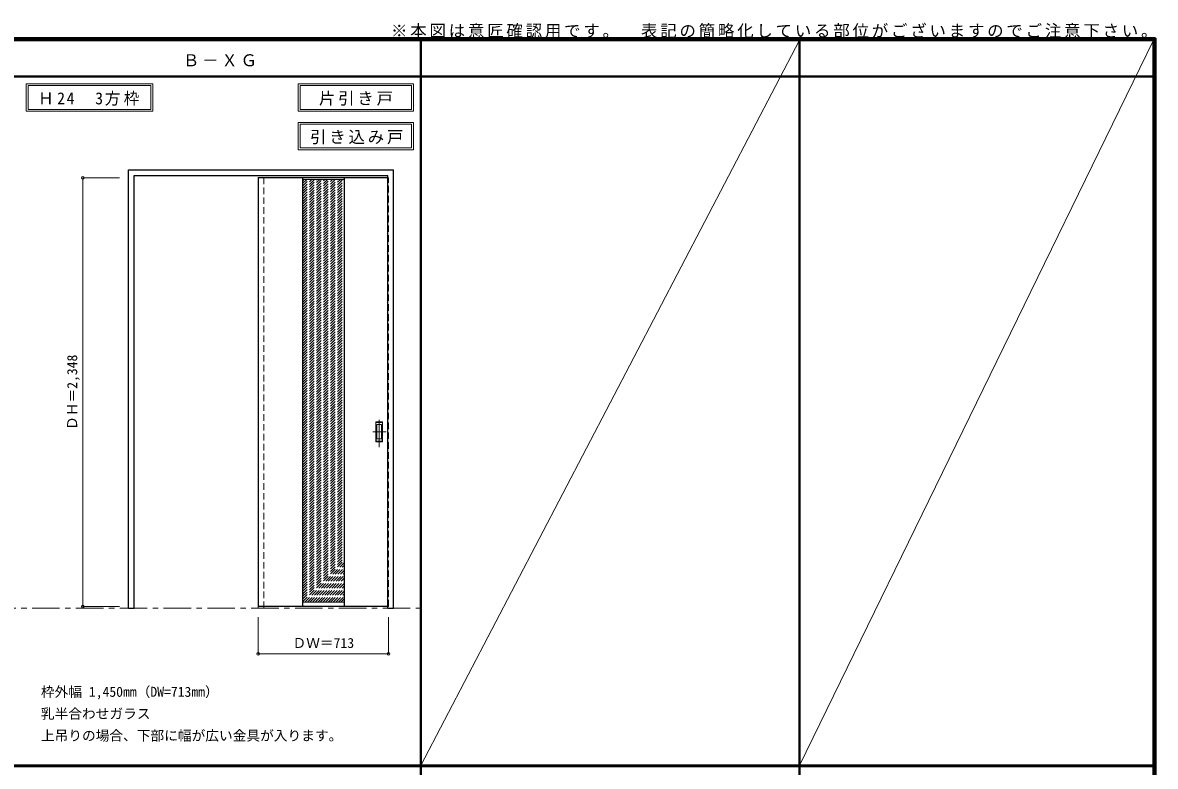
# Model space of a CAD drawing. Units: millimetres, scale not verified. Extents: x -6000 to 5700, y -4307 to 4260.
# Drawn here: x -502 to 5700, y 186 to 4260 of the extents above; entities that cross this region are included whole.
import ezdxf
from ezdxf.enums import TextEntityAlignment as Align

# ---------------------------------------------------------------- set-up
doc = ezdxf.new("R2010")
doc.units = ezdxf.units.MM
doc.header["$LTSCALE"] = 30
doc.header["$PDMODE"] = 32
doc.header["$PDSIZE"] = 15
doc.linetypes.add('CHAIN1', pattern=[8, 5, -1, 1, -1])
doc.linetypes.add('DASHED1', pattern=[1.8, 1.2, -0.6])
for name, color, linetype, lineweight in [('0-1_通り芯', 7, 'CHAIN1', 18), ('0-2_扉', 4, 'DASHED1', 9), ('0-3_仕上げ', 7, 'Continuous', 18), ('0-4_枠', 3, 'Continuous', 25), ('0-6_引手', 7, 'Continuous', 18), ('0-A_文字', 7, 'Continuous', 18), ('0-B_寸法', 7, 'Continuous', 9), ('0-C_ハッチ', 4, 'DASHED1', 9), ('F-1_枠', 6, 'Continuous', 40), ('F-A_文字', 7, 'Continuous', 18)]:
    doc.layers.add(name, color=color, linetype=linetype, lineweight=lineweight)
doc.styles.add('ＭＳ ゴシック', font='')
doc.styles.get('ＭＳ ゴシック').set_extended_font_data('MS Gothic')

msp = doc.modelspace()

# ---------------------------------------------------------------- linework, layer by layer
at = {"layer": '0-1_通り芯'}
msp.add_line((-5490, 1053), (1678, 1053), dxfattribs=at)
at = {"layer": '0-2_扉', "color": 3, "linetype": 'Continuous', "lineweight": 25}
for p, q in [((1498, 3409.5), (788, 3409.5)), ((788, 3409.5), (788, 1061.5)), ((1498, 1061.5), (788, 1061.5))]:
    msp.add_line(p, q, dxfattribs=at)
at = {"layer": '0-2_扉'}
for p, q in [((788, 3409.5), (788, 3405.5)), ((1498, 3409.5), (1501, 3409.5))]:
    msp.add_line(p, q, dxfattribs=at)
msp.add_lwpolyline([(1498, 1061.5), (1501, 1061.5), (1501, 3409.5)], dxfattribs=at)
at = {"layer": '0-3_仕上げ', "color": 3, "lineweight": 25}
for p, q in [((1030.5, 3409.72), (1030.5, 1061.5)), ((1258.5, 3409.72), (1258.5, 1061.5))]:
    msp.add_line(p, q, dxfattribs=at)
at = {"layer": '0-3_仕上げ'}
for p, q in [((1030.5, 3401.72), (1258.5, 3401.72)), ((1258.5, 1085.61), (1030.5, 1085.61))]:
    msp.add_line(p, q, dxfattribs=at)
at = {"layer": '0-4_枠'}
for p, q in [((78, 3453), (1528, 3453)), ((78, 1053), (78, 3453)), ((108, 3423), (1498, 3423)), ((1498, 1053), (1498, 3423)), ((1528, 1053), (1528, 3453)), ((1498, 1053), (1528, 1053))]:
    msp.add_line(p, q, dxfattribs=at)
at = {"layer": '0-4_枠', "color": 4, "linetype": 'DASHED1', "lineweight": 9}
for p, q in [((788, 1053), (788, 3423)), ((818, 1053), (818, 3423)), ((788, 1053), (818, 1053))]:
    msp.add_line(p, q, dxfattribs=at)
at = {"layer": '0-4_枠'}
msp.add_lwpolyline([(78, 1053), (108, 1053), (108, 3423)], dxfattribs=at)
at = {"layer": '0-6_引手'}
for p, q in [((1469, 2074), (1431, 2074)), ((1431, 1964), (1431, 2074)), ((1462.5, 2058), (1437.5, 2058)), ((1437.5, 1980), (1437.5, 2058)), ((1462.5, 1980), (1462.5, 2058)), ((1469, 1964), (1469, 2074)), ((1469, 1964), (1431, 1964)), ((1462.5, 1980), (1437.5, 1980))]:
    msp.add_line(p, q, dxfattribs=at)
at = {"layer": '0-6_引手', "linetype": 'DASHED1'}
for p, q in [((1434, 1968), (1434, 2070)), ((1466, 1968), (1434, 1968))]:
    msp.add_line(p, q, dxfattribs=at)
at = {"layer": '0-6_引手', "linetype": 'CHAIN1'}
for p, q in [((1450, 1933.77), (1450, 2104.62)), ((1488.07, 2019), (1415.56, 2019))]:
    msp.add_line(p, q, dxfattribs=at)
at = {"layer": '0-6_引手', "linetype": 'DASHED1'}
msp.add_lwpolyline([(1466, 1968), (1466, 2070), (1434, 2070)], dxfattribs=at)
at = {"layer": '0-A_文字'}
for p, q in [((-482, 3925), (-482, 3775)), ((-472, 3915), (-472, 3785)), ((-472, 3915), (200.62, 3915)), ((200.62, 3915), (200.62, 3785)), ((1006.97, 3925), (1006.97, 3775)), ((1016.97, 3915), (1016.97, 3785)), ((1016.97, 3915), (1628, 3915)), ((1628, 3915), (1628, 3785)), ((-472, 3785), (200.62, 3785)), ((1016.97, 3785), (1628, 3785)), ((-482, 3775), (210.62, 3775)), ((1006.97, 3775), (1638, 3775)), ((1006.97, 3713.53), (1006.97, 3563.53)), ((1016.97, 3703.53), (1016.97, 3573.53)), ((1016.97, 3703.53), (1628, 3703.53)), ((1628, 3703.53), (1628, 3573.53)), ((1006.97, 3563.53), (1638, 3563.53)), ((1016.97, 3573.53), (1628, 3573.53))]:
    msp.add_line(p, q, dxfattribs=at)
for points in [[(-482, 3925), (210.62, 3925), (210.62, 3775)], [(1006.97, 3925), (1638, 3925), (1638, 3775)], [(1006.97, 3713.53), (1638, 3713.53), (1638, 3563.53)]]:
    msp.add_lwpolyline(points, dxfattribs=at)
at = {"layer": '0-B_寸法', "color": 4}
for p, q in [((-172, 3409.5), (28, 3409.5)), ((-172, 3409.5), (-172, 1061.5)), ((-172, 1061.5), (28, 1061.5)), ((1501, 803), (1501, 1003))]:
    msp.add_line(p, q, dxfattribs=at)
msp.add_lwpolyline([(1501, 803), (788, 803), (788, 1003)], dxfattribs=at)
at = {"layer": '0-B_寸法'}
for p in [(-172, 3409.5), (-172, 1061.5), (788, 803), (1501, 803)]:
    msp.add_point(p, dxfattribs=at)
at = {"layer": '0-C_ハッチ'}
for p, q in [((1030.5, 3392.5), (1039.71, 3401.72)), ((1030.5, 3180.37), (1251.85, 3401.72)), ((1030.5, 3307.65), (1124.57, 3401.72)), ((1030.5, 3194.51), (1237.7, 3401.72)), ((1030.5, 3208.66), (1223.56, 3401.72)), ((1030.5, 3222.8), (1209.42, 3401.72)), ((1030.5, 3236.94), (1195.28, 3401.72)), ((1030.5, 3251.08), (1181.14, 3401.72)), ((1030.5, 3265.22), (1166.99, 3401.72)), ((1030.5, 3279.37), (1152.85, 3401.72)), ((1030.5, 3293.51), (1138.71, 3401.72)), ((1030.5, 3321.79), (1110.43, 3401.72)), ((1030.5, 3335.93), (1096.28, 3401.72)), ((1030.5, 3350.08), (1082.14, 3401.72)), ((1030.5, 3364.22), (1068, 3401.72)), ((1030.5, 3378.36), (1053.86, 3401.72)), ((1030.5, 3166.23), (1258.5, 3394.23)), ((1030.5, 3152.09), (1258.5, 3380.09)), ((1030.5, 3137.94), (1258.5, 3365.94)), ((1030.5, 3123.8), (1258.5, 3351.8)), ((1030.5, 3109.66), (1258.5, 3337.66)), ((1030.5, 3095.52), (1258.5, 3323.52)), ((1030.5, 3081.38), (1258.5, 3309.38)), ((1030.5, 3067.23), (1258.5, 3295.23)), ((1030.5, 3053.09), (1258.5, 3281.09)), ((1030.5, 3038.95), (1258.5, 3266.95)), ((1030.5, 3024.81), (1258.5, 3252.81)), ((1030.5, 3010.67), (1258.5, 3238.67)), ((1030.5, 2996.52), (1258.5, 3224.52)), ((1030.5, 2982.38), (1258.5, 3210.38)), ((1030.5, 2968.24), (1258.5, 3196.24)), ((1030.5, 2954.1), (1258.5, 3182.1)), ((1030.5, 2939.96), (1258.5, 3167.96)), ((1030.5, 2925.81), (1258.5, 3153.81)), ((1030.5, 2911.67), (1258.5, 3139.67)), ((1030.5, 2897.53), (1258.5, 3125.53)), ((1030.5, 2883.39), (1258.5, 3111.39)), ((1030.5, 2869.24), (1258.5, 3097.24)), ((1030.5, 2855.1), (1258.5, 3083.1)), ((1030.5, 2840.96), (1258.5, 3068.96)), ((1030.5, 2826.82), (1258.5, 3054.82)), ((1030.5, 2812.68), (1258.5, 3040.68)), ((1030.5, 2798.53), (1258.5, 3026.53)), ((1030.5, 2784.39), (1258.5, 3012.39)), ((1030.5, 2770.25), (1258.5, 2998.25)), ((1030.5, 2756.11), (1258.5, 2984.11)), ((1030.5, 2741.97), (1258.5, 2969.97)), ((1030.5, 2727.82), (1258.5, 2955.82)), ((1030.5, 2713.68), (1258.5, 2941.68)), ((1030.5, 2699.54), (1258.5, 2927.54)), ((1030.5, 2685.4), (1258.5, 2913.4)), ((1030.5, 2671.25), (1258.5, 2899.25)), ((1030.5, 2657.11), (1258.5, 2885.11)), ((1030.5, 2642.97), (1258.5, 2870.97)), ((1030.5, 2628.83), (1258.5, 2856.83)), ((1030.5, 2614.69), (1258.5, 2842.69)), ((1030.5, 2600.54), (1258.5, 2828.54)), ((1030.5, 2586.4), (1258.5, 2814.4)), ((1030.5, 2572.26), (1258.5, 2800.26)), ((1030.5, 2558.12), (1258.5, 2786.12)), ((1030.5, 2543.98), (1258.5, 2771.98)), ((1030.5, 2529.83), (1258.5, 2757.83)), ((1030.5, 2515.69), (1258.5, 2743.69)), ((1030.5, 2501.55), (1258.5, 2729.55)), ((1030.5, 2487.41), (1258.5, 2715.41)), ((1030.5, 2473.26), (1258.5, 2701.26)), ((1030.5, 2459.12), (1258.5, 2687.12)), ((1030.5, 2444.98), (1258.5, 2672.98)), ((1030.5, 2430.84), (1258.5, 2658.84)), ((1030.5, 2416.7), (1258.5, 2644.7)), ((1030.5, 2402.55), (1258.5, 2630.55)), ((1030.5, 2388.41), (1258.5, 2616.41)), ((1030.5, 2374.27), (1258.5, 2602.27)), ((1030.5, 2360.13), (1258.5, 2588.13)), ((1030.5, 2345.99), (1258.5, 2573.99)), ((1030.5, 2331.84), (1258.5, 2559.84)), ((1030.5, 2317.7), (1258.5, 2545.7)), ((1030.5, 2303.56), (1258.5, 2531.56)), ((1030.5, 2289.42), (1258.5, 2517.42)), ((1030.5, 2275.27), (1258.5, 2503.27)), ((1030.5, 2261.13), (1258.5, 2489.13)), ((1030.5, 2246.99), (1258.5, 2474.99)), ((1030.5, 2232.85), (1258.5, 2460.85)), ((1030.5, 2218.71), (1258.5, 2446.71)), ((1030.5, 2204.56), (1258.5, 2432.56)), ((1030.5, 2190.42), (1258.5, 2418.42)), ((1030.5, 2176.28), (1258.5, 2404.28)), ((1030.5, 2162.14), (1258.5, 2390.14)), ((1030.5, 2148), (1258.5, 2376)), ((1030.5, 2133.85), (1258.5, 2361.85)), ((1030.5, 2119.71), (1258.5, 2347.71)), ((1030.5, 2105.57), (1258.5, 2333.57)), ((1030.5, 2091.43), (1258.5, 2319.43)), ((1030.5, 2077.28), (1258.5, 2305.28)), ((1030.5, 2063.14), (1258.5, 2291.14)), ((1030.5, 2049), (1258.5, 2277)), ((1030.5, 2034.86), (1258.5, 2262.86)), ((1030.5, 2020.72), (1258.5, 2248.72)), ((1030.5, 2006.57), (1258.5, 2234.57)), ((1030.5, 1992.43), (1258.5, 2220.43)), ((1030.5, 1978.29), (1258.5, 2206.29)), ((1030.5, 1964.15), (1258.5, 2192.15)), ((1030.5, 1950.01), (1258.5, 2178.01)), ((1030.5, 1935.86), (1258.5, 2163.86)), ((1030.5, 1921.72), (1258.5, 2149.72)), ((1030.5, 1907.58), (1258.5, 2135.58)), ((1030.5, 1893.44), (1258.5, 2121.44)), ((1030.5, 1879.29), (1258.5, 2107.29)), ((1030.5, 1865.15), (1258.5, 2093.15)), ((1030.5, 1851.01), (1258.5, 2079.01)), ((1030.5, 1836.87), (1258.5, 2064.87)), ((1030.5, 1822.73), (1258.5, 2050.73)), ((1030.5, 1808.58), (1258.5, 2036.58)), ((1030.5, 1794.44), (1258.5, 2022.44)), ((1030.5, 1780.3), (1258.5, 2008.3)), ((1030.5, 1766.16), (1258.5, 1994.16)), ((1030.5, 1752.02), (1258.5, 1980.02)), ((1030.5, 1737.87), (1258.5, 1965.87)), ((1030.5, 1723.73), (1258.5, 1951.73)), ((1030.5, 1709.59), (1258.5, 1937.59)), ((1030.5, 1695.45), (1258.5, 1923.45)), ((1030.5, 1681.31), (1258.5, 1909.31)), ((1030.5, 1667.16), (1258.5, 1895.16)), ((1030.5, 1653.02), (1258.5, 1881.02)), ((1030.5, 1638.88), (1258.5, 1866.88)), ((1030.5, 1624.74), (1258.5, 1852.74)), ((1030.5, 1610.59), (1258.5, 1838.59)), ((1030.5, 1596.45), (1258.5, 1824.45)), ((1030.5, 1582.31), (1258.5, 1810.31)), ((1030.5, 1568.17), (1258.5, 1796.17)), ((1030.5, 1554.03), (1258.5, 1782.03)), ((1030.5, 1539.88), (1258.5, 1767.88)), ((1030.5, 1525.74), (1258.5, 1753.74)), ((1030.5, 1511.6), (1258.5, 1739.6)), ((1030.5, 1497.46), (1258.5, 1725.46)), ((1030.5, 1483.32), (1258.5, 1711.32)), ((1030.5, 1469.17), (1258.5, 1697.17)), ((1030.5, 1455.03), (1258.5, 1683.03)), ((1030.5, 1440.89), (1258.5, 1668.89)), ((1030.5, 1426.75), (1258.5, 1654.75)), ((1030.5, 1412.6), (1258.5, 1640.6)), ((1030.5, 1398.46), (1258.5, 1626.46)), ((1030.5, 1384.32), (1258.5, 1612.32)), ((1030.5, 1370.18), (1258.5, 1598.18)), ((1030.5, 1356.04), (1258.5, 1584.04)), ((1030.5, 1341.89), (1258.5, 1569.89)), ((1030.5, 1327.75), (1258.5, 1555.75)), ((1030.5, 1313.61), (1258.5, 1541.61)), ((1030.5, 1299.47), (1258.5, 1527.47)), ((1030.5, 1285.33), (1258.5, 1513.33)), ((1030.5, 1271.18), (1258.5, 1499.18)), ((1030.5, 1257.04), (1258.5, 1485.04)), ((1030.5, 1242.9), (1258.5, 1470.9)), ((1030.5, 1228.76), (1258.5, 1456.76)), ((1030.5, 1214.61), (1258.5, 1442.61)), ((1030.5, 1200.47), (1258.5, 1428.47)), ((1030.5, 1186.33), (1258.5, 1414.33)), ((1030.5, 1172.19), (1258.5, 1400.19)), ((1030.5, 1158.05), (1258.5, 1386.05)), ((1030.5, 1143.9), (1258.5, 1371.9)), ((1030.5, 1129.76), (1258.5, 1357.76)), ((1030.5, 1115.62), (1258.5, 1343.62)), ((1030.5, 1101.48), (1258.5, 1329.48)), ((1030.5, 1087.34), (1258.5, 1315.34)), ((1042.92, 1085.61), (1258.5, 1301.19)), ((1057.06, 1085.61), (1258.5, 1287.05)), ((1071.2, 1085.61), (1258.5, 1272.91)), ((1085.34, 1085.61), (1258.5, 1258.77)), ((1099.48, 1085.61), (1258.5, 1244.62)), ((1113.63, 1085.61), (1258.5, 1230.48)), ((1127.77, 1085.61), (1258.5, 1216.34)), ((1141.91, 1085.61), (1258.5, 1202.2)), ((1156.05, 1085.61), (1258.5, 1188.06)), ((1170.2, 1085.61), (1258.5, 1173.91)), ((1184.34, 1085.61), (1258.5, 1159.77)), ((1198.48, 1085.61), (1258.5, 1145.63)), ((1212.62, 1085.61), (1258.5, 1131.49)), ((1226.76, 1085.61), (1258.5, 1117.35)), ((1240.91, 1085.61), (1258.5, 1103.2)), ((1255.05, 1085.61), (1258.5, 1089.06))]:
    msp.add_line(p, q, dxfattribs=at)
at = {"layer": 'F-1_枠'}
for p, q in [((-6000, 4175), (5700, 4175)), ((-6000, 4170), (5700, 4170)), ((-6000, 4165), (5700, 4165)), ((1678, -3790), (1678, 4175)), ((3752, -3790), (3752, 4175)), ((5690, 4175), (5690, -4205)), ((5695, 4175), (5695, -4205)), ((5700, 4175), (5700, -4205)), ((-6000, 3965), (5700, 3965)), ((-6000, 190.5), (5700, 190.5)), ((-6000, 187.5), (5700, 187.5))]:
    msp.add_line(p, q, dxfattribs=at)
at = {"layer": 'F-A_文字'}
for p, q in [((1678, 190.5), (3752, 4165)), ((3752, 190.5), (5690, 4165))]:
    msp.add_line(p, q, dxfattribs=at)

# ---------------------------------------------------------------- texts
at = {"layer": '0-A_文字', "style": 'ＭＳ ゴシック'}
for s, p in [('枠外幅 1,450mm（DW=713mm）', (-402, 550.5)), ('乳半合わせガラス', (-402, 430.5)), ('上吊りの場合、下部に幅が広い金具が入ります。', (-402, 310.5))]:
    msp.add_text(s, height=54.99, dxfattribs=at).set_placement(p, align=Align.BOTTOM_LEFT)
at = {"layer": '0-A_文字', "char_height": 65.98, "attachment_point": 7, "style": 'ＭＳ ゴシック'}
for s, insert in [('\\T1.17;※本図は意匠確認用です。\u3000表記の簡略化している部位がございますのでご注意下さい。', (1515, 4175)), ('\\T1.17;Ｂ－ＸＧ', (375.5, 4020)), ('\\T1.22;\\W0.95;Ｈ24\u30003方枠', (-417.34, 3805)), ('\\T1.17;片引き戸', (1119.98, 3805)), ('\\T1.17;引き込み戸', (1071.63, 3593.53))]:
    msp.add_mtext(s, dxfattribs=dict(at, insert=insert))
at = {"layer": '0-B_寸法', "style": 'ＭＳ ゴシック'}
msp.add_text('ＤＨ＝2,348', height=54.99, rotation=90, dxfattribs=at).set_placement((-187, 2029.25), align=Align.BOTTOM_LEFT)
msp.add_text('ＤＷ＝713', height=54.99, dxfattribs=at).set_placement((975.75, 818), align=Align.BOTTOM_LEFT)

doc.saveas('drawing.dxf')
